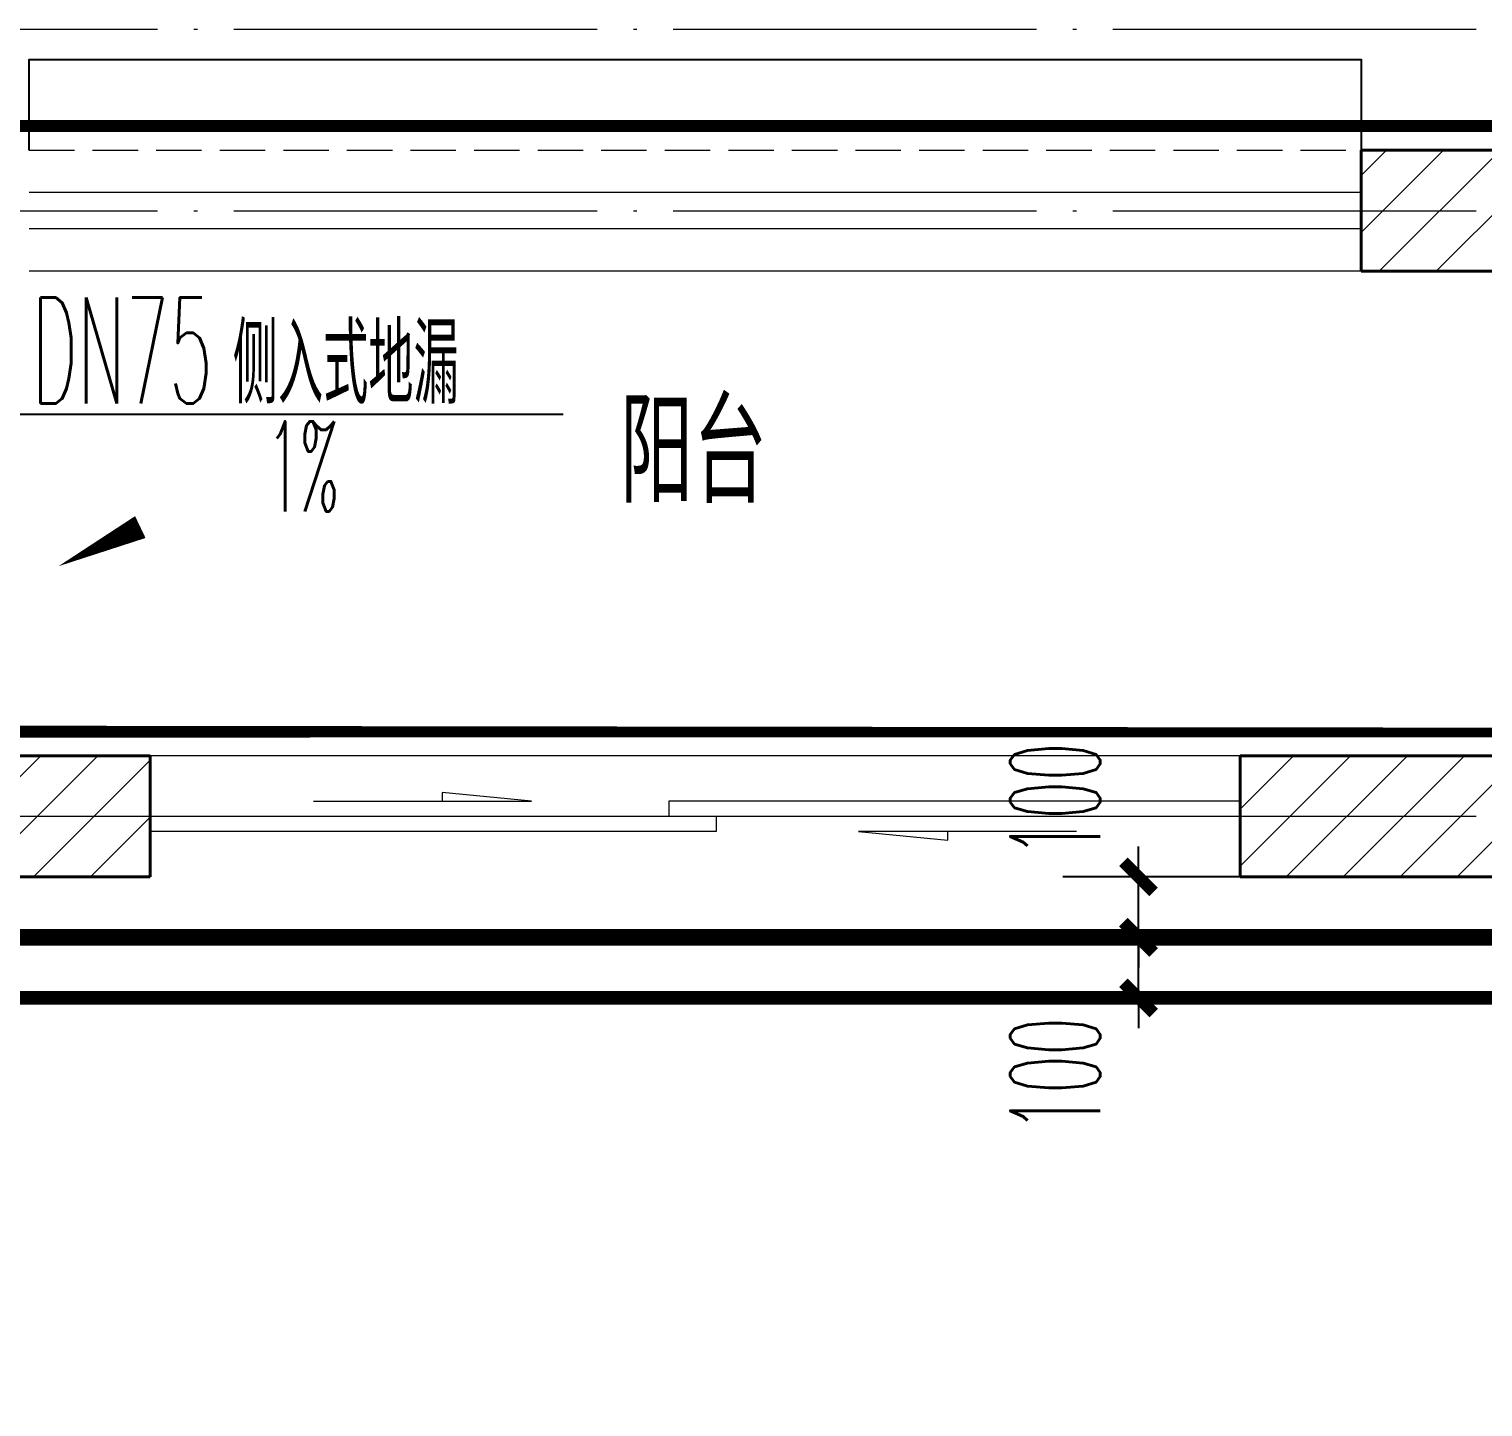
# Model space of a CAD drawing. Extents: x 27938 to 650306, y -92720 to 1524912.
# Drawn here: x 279217 to 281618, y 112030 to 114306 of the extents above; entities that cross this region are included whole.
import ezdxf

# ---------------------------------------------------------------- set-up
doc = ezdxf.new("R2010")
doc.units = 0
doc.header["$LTSCALE"] = 1000
doc.header["$MEASUREMENT"] = 0
doc.linetypes.add('DASH', pattern=[0.35, 0.25, -0.1])
doc.linetypes.add('DOTE', pattern=[2.4200000000000004, 2, -0.2, 0.02, -0.2])
for name, color, linetype, lineweight in [('DOTE', 19, 'DOTE', 9), ('PUB_HATCH', 8, 'Continuous', 9), ('WALL', 9, 'Continuous', 40), ('WINDOW', 8, 'Continuous', 15), ('平面-排水沟', 86, 'Continuous', 15), ('平面-栏杆', 135, 'Continuous', 15), ('平面-看线', 45, 'Continuous', 15)]:
    doc.layers.add(name, color=color, linetype=linetype, lineweight=lineweight)
for name, color, linetype in [('PIPE-热给水', 5, 'RJ1'), ('PIPE-给水', 3, 'J1'), ('PUB_TEXT', 4, 'Continuous'), ('TWT_DIM', 3, 'Continuous'), ('TWT_LEAD', 3, 'Continuous'), ('看线', 251, 'Continuous')]:
    doc.layers.add(name, color=color, linetype=linetype)
doc.styles.add('_TCH_DIM', font='SIMPLEX.shx', dxfattribs={"width": 0.6, "oblique": 10, "bigfont": 'hztxt.shx'})
doc.styles.add('_TCH_DIM_T3', font='SIMPLEX.shx', dxfattribs={"width": 0.4941176470588236, "bigfont": 'GBCBIG.shx'})
doc.styles.add('_TWT_SERIAL', font='simplex.shx', dxfattribs={"width": 0.6, "oblique": 10, "height": 3, "bigfont": 'aadri.shx'})
doc.styles.get("Standard").update_dxf_attribs({"font": 'gbenor.shx', "bigfont": 'gbcbig.shx'})
doc.linetypes.add('J1', pattern='A,3,-0.2,["J1",Standard,S=0.25,R=0,X=-0.1,Y=-0.115],-0.35', length=3.55)
doc.linetypes.add('RJ1', pattern='A,3,-0.2,["RJ1",Standard,S=0.25,R=0,X=-0.1,Y=-0.115],-0.5', length=3.7)
doc.dimstyles.new('_TWT_ARCH&&50', dxfattribs={"dimtxt": 148.75, "dimasz": 50, "dimexe": 125, "dimexo": 150, "dimgap": 63.12500000000001, "dimtad": 1, "dimdec": 0, "dimzin": 0, "dimdsep": 46, "dimtxsty": '_TCH_DIM_T3', "dimblk": 'ARCHTICK', "dimcen": 0.09, "dimclrt": 7, "dimazin": 2, "dimtfac": 1, "dimtdec": 0, "dimtix": 1, "dimtmove": 2, "dimatfit": 3, "dimfxl": 1, "dimtolj": 1, "dimtzin": 0, "dimarcsym": 0})
pattern_1 = [(45, (0, 47.75), (-47.02260094890541, 47.02260094890542), [])]

# ---------------------------------------------------------------- blocks, each defined once
blk = doc.blocks.new('FGDGDRGSDGDG')
at = {"layer": 'DOTE', "linetype": 'DOTE', "ltscale": 0.3}
for p, q in [((488182.4698887547, 526448.4609255956), (546982.4698887588, 526448.4609255956)), ((488182.4698887547, 526148.4609255956), (546982.4698887588, 526148.4609255956)), ((488182.4698887547, 525148.4609178718), (546982.4698887588, 525148.4609178716))]:
    blk.add_line(p, q, dxfattribs=at)
blk = doc.blocks.new('_ArchTick')
at = {"color": 0, "linetype": 'ByBlock', "const_width": 0.4}
blk.add_lwpolyline([(-0.5, -0.5), (0.5, 0.5)], dxfattribs=at)
blk = doc.blocks.new('*D284')
at = {"layer": 'Defpoints', "color": 0}
for p in [(281048.9520533034, 112805.8514837804), (281386.7188757645, 112805.8514837804), (281386.7188757645, 112705.8514838239)]:
    blk.add_point(p, dxfattribs=at)
at = {"layer": 'TWT_DIM', "color": 0, "lineweight": -2}
for p, q in [((281048.9520533034, 112805.8514837804), (281048.9520533034, 112855.8514837804)), ((281236.7188757645, 112805.8514837804), (280923.9520533034, 112805.8514837804)), ((281048.9520533034, 112705.8514838239), (281048.9520533034, 112805.8514837804)), ((281236.7188757645, 112705.8514838239), (280923.9520533034, 112705.8514838239)), ((281048.9520533034, 112705.8514838239), (281048.9520533034, 112655.8514838239))]:
    blk.add_line(p, q, dxfattribs=at)
at = {"layer": 'TWT_DIM', "color": 0, "lineweight": -2, "xscale": 50, "yscale": 50, "zscale": 50}
for p, rotation in [((281048.9520533034, 112805.8514837804), 270), ((281048.9520533034, 112705.8514838239), 90)]:
    blk.add_blockref('_ArchTick', p, dxfattribs=dict(at, rotation=rotation))
at = {"layer": 'TWT_DIM', "color": 7, "insert": (280911.4520533034, 112579.2351301937), "char_height": 148.75, "attachment_point": 5, "rotation": 90, "style": '_TCH_DIM_T3'}
blk.add_mtext('\\A1;100', dxfattribs=at)
blk = doc.blocks.new('*D285')
at = {"layer": 'Defpoints', "color": 0}
for p in [(281048.9520533034, 112905.8514839413), (281386.7188757645, 112905.8514839413), (281386.7188757645, 112805.8514837804)]:
    blk.add_point(p, dxfattribs=at)
at = {"layer": 'TWT_DIM', "color": 0, "lineweight": -2}
for p, q in [((281048.9520533034, 112905.8514839413), (281048.9520533034, 112955.8514839413)), ((281236.7188757645, 112905.8514839413), (280923.9520533034, 112905.8514839413)), ((281048.9520533034, 112805.8514837804), (281048.9520533034, 112905.8514839413)), ((281236.7188757645, 112805.8514837804), (280923.9520533034, 112805.8514837804)), ((281048.9520533034, 112805.8514837804), (281048.9520533034, 112755.8514837804))]:
    blk.add_line(p, q, dxfattribs=at)
at = {"layer": 'TWT_DIM', "color": 0, "lineweight": -2, "xscale": 50, "yscale": 50, "zscale": 50}
for p, rotation in [((281048.9520533034, 112905.8514839413), 270), ((281048.9520533034, 112805.8514837804), 90)]:
    blk.add_blockref('_ArchTick', p, dxfattribs=dict(at, rotation=rotation))
at = {"layer": 'TWT_DIM', "color": 7, "insert": (280911.4520533034, 113032.4678375715), "char_height": 148.75, "attachment_point": 5, "rotation": 90, "style": '_TCH_DIM_T3'}
blk.add_mtext('\\A1;100', dxfattribs=at)
blk = doc.blocks.new('$DorLib2D$00000131')
at = {"color": 0, "linetype": 'Continuous'}
for p, q in [((0.1499999999996362, 0.125), (0.231949047280068, 0.1972603196398666)), ((0.231949047280068, 0.1972603196398666), (0.231949047280068, 0.125)), ((-0.5, 0.125), (-0.5, 0)), ((0.0192439877228026, 0.125), (-0.5, 0.125)), ((0.0192439877228026, 0), (0.0192439877228026, 0.125)), ((0.3500000000003638, 0.125), (0.1499999999996362, 0.125)), ((-0.5, 0), (0.0192439877228026, 0)), ((-0.0239902237644856, 0), (0.5, 0)), ((-0.0239902237644856, -0.125), (-0.0239902237644856, 0)), ((0.5, 0), (0.5, -0.125)), ((-0.3500000000003638, -0.125), (-0.1499999999996362, -0.125)), ((-0.231949047280068, -0.1972603196398666), (-0.231949047280068, -0.125)), ((-0.1499999999996362, -0.125), (-0.231949047280068, -0.1972603196398666)), ((0.5, -0.125), (-0.0239902237644856, -0.125))]:
    blk.add_line(p, q, dxfattribs=at)

msp = doc.modelspace()

# ---------------------------------------------------------------- hatches: boundary and pattern name
at = {"layer": 'PUB_HATCH'}
h = msp.add_hatch(dxfattribs=at)
h.set_pattern_fill('普通砖', color=256, scale=50, style=0)
h.set_pattern_definition(pattern_1)
h.paths.add_polyline_path([(281883.245369136, 114005.8514839454), (281816.5787024689, 114105.8514839444), (281416.5787024602, 114105.8514839433), (281416.5787024602, 113905.8514839433), (281816.5787024689, 113905.8514839485)])
h = msp.add_hatch(dxfattribs=at)
h.set_pattern_fill('普通砖', color=256, scale=50, style=0)
h.set_pattern_definition(pattern_1)
h.paths.add_polyline_path([(278816.5787024703, 112905.8514839435), (279416.5787024641, 112905.8514839441), (279416.5787024641, 113105.8514839416), (278816.5787024727, 113105.8514839423), (278716.5787024705, 113005.8514839433)])
h = msp.add_hatch(dxfattribs=at)
h.set_pattern_fill('普通砖', color=256, scale=50, style=0)
h.set_pattern_definition(pattern_1)
h.paths.add_polyline_path([(281816.5787024689, 113105.8514839423), (281216.5787024593, 113105.8514839416), (281216.5787024593, 112905.8514839441), (281816.5787024712, 112905.8514839435), (281883.2453691368, 113005.851483943)])

# ---------------------------------------------------------------- linework, layer by layer
at = {"color": 8, "linetype": 'DASH', "ltscale": 0.8, "const_width": 20}
for points in [[(281776.6786914077, 114145.8512884743), (278576.7750218773, 114145.8356517053), (278576.7760903881, 113145.851242703), (277056.78249275, 113145.8501966257), (277056.9682355315, 114146.1522621251), (273776.7750645877, 114145.8477710575), (273776.7750645877, 113145.8500783786), (271976.6782218391, 113145.8515159992), (271976.7755347011, 104865.8514839407), (274956.7750646041, 104865.8514838088), (274956.7750646173, 105465.8506020616), (282476.6783907132, 105465.8514792768)], [(278816.5787024485, 113145.8514839358), (281776.4823292708, 113145.8514839418), (281776.4823292689, 113905.8514839436)]]:
    msp.add_lwpolyline(points, dxfattribs=at)
at = {"layer": 'PIPE-热给水', "ltscale": 0.5, "const_width": 22.5}
msp.add_lwpolyline([(279016.5787024703, 112705.8514837804), (283566.6750531252, 112705.8514838777)], dxfattribs=at)
at = {"layer": 'PIPE-给水', "ltscale": 0.5, "const_width": 27.5}
msp.add_lwpolyline([(278916.5787024703, 112805.8514837804), (283505.4250532225, 112805.8514837804)], dxfattribs=at)
at = {"layer": 'TWT_LEAD'}
msp.add_line((279152.0152917283, 113669.8358557039), (280098.6136475697, 113669.8358557039), dxfattribs=at)
at = {"layer": 'WALL', "color": 8}
for p, q in [((281816.5787024689, 114105.8514839444), (281416.5787024602, 114105.8514839433)), ((281416.5787024602, 113905.8514839433), (281416.5787024602, 114105.8514839433)), ((281816.5787024689, 113905.8514839485), (281416.5787024602, 113905.8514839433)), ((279416.5787024641, 113105.8514839416), (278816.5787024727, 113105.8514839423)), ((279416.5787024641, 112905.8514839441), (279416.5787024641, 113105.8514839416)), ((281816.5787024689, 113105.8514839423), (281216.5787024593, 113105.8514839416)), ((281216.5787024593, 113105.8514839416), (281216.5787024593, 112905.8514839441)), ((278816.5787024703, 112905.8514839435), (279416.5787024641, 112905.8514839441)), ((281216.5787024593, 112905.8514839441), (281816.5787024712, 112905.8514839435))]:
    msp.add_line(p, q, dxfattribs=at)
at = {"layer": 'WINDOW', "color": 8}
msp.add_line((281216.5787024611, 113105.8514839433), (279416.5787024611, 113105.8514839433), dxfattribs=at)
at = {"layer": '平面-排水沟', "color": 8}
msp.add_lwpolyline([(279551.0767015872, 113555.559169572, 0, 0, 0), (279264.9837184935, 113418.7152504173, 0, 40.00000000000001, 0), (279400.300751297, 113483.4400573559, 0, 0, 0)], format="xyseb", dxfattribs=at)
at = {"layer": '平面-栏杆', "color": 8}
for points in [[(281416.5787024602, 114035.8514839386), (279216.58130369, 114036.1485826041)], [(281416.5787024602, 113975.8514839386), (279216.58130369, 113976.1485826041)]]:
    msp.add_lwpolyline(points, dxfattribs=at)
at = {"layer": '平面-看线', "color": 8, "linetype": 'DASH', "ltscale": 0.3}
msp.add_line((279216.5789226478, 114106.148582625), (281416.5787024602, 114105.8514839591), dxfattribs=at)
at = {"layer": '平面-看线', "color": 8}
msp.add_lwpolyline([(281416.5787024602, 113905.8514839389), (279216.58130369, 113906.1485826044)], dxfattribs=at)
at = {"layer": '看线', "color": 8, "ltscale": 0.5}
msp.add_lwpolyline([(279216.5787024618, 114105.8514839389), (279216.5787024618, 114255.8514839389), (281416.5787024572, 114255.8358471451), (281416.5787024585, 114105.835847171)], dxfattribs=at)

# ---------------------------------------------------------------- block references
msp.add_blockref('FGDGDRGSDGDG', (-218065.8911862843, -412142.609433928))
at = {"layer": 'WINDOW', "color": 8, "xscale": -1800, "yscale": 200, "zscale": -1800, "rotation": 180}
msp.add_blockref('$DorLib2D$00000131', (280316.5787024611, 113005.8514839433), dxfattribs=at)

# ---------------------------------------------------------------- texts
at = {"layer": 'PUB_TEXT', "color": 8}
msp.add_text('阳台', height=168.7943262411347, dxfattribs=at).set_placement((280192.1883339654, 113523.1641581409))
at = {"layer": 'TWT_LEAD', "color": 7, "style": '_TWT_SERIAL'}
for s, height, width, p in [('DN75', 175, 0.48, (279221.0196889392, 113687.3358557039)), ('侧入式地漏', 130.9055118110236, 0.6, (279553.0196889392, 113687.3358557039))]:
    msp.add_text(s, height=height, dxfattribs=dict(at, width=width)).set_placement(p)
at = {"layer": '平面-排水沟', "color": 8, "style": '_TCH_DIM', "width": 0.4235294117647059}
msp.add_text('1%', height=148.75, dxfattribs=at).set_placement((279609.804293824, 113509.2747357834))

# ---------------------------------------------------------------- dimensions: what is measured, and where the dimension line sits
at = {"layer": 'TWT_DIM'}
for base, p1, p2, picture, middle in [((281048.9520533034, 112905.8514839413), (281386.7188757645, 112805.8514837804), (281386.7188757645, 112905.8514839413), '*D285', (280911.4520533034, 113032.4678375715)), ((281048.9520533034, 112805.8514837804), (281386.7188757645, 112705.8514838239), (281386.7188757645, 112805.8514837804), '*D284', (280911.4520533034, 112579.2351301937))]:
    dim = msp.add_linear_dim(base=base, p1=p1, p2=p2, angle=90, dimstyle='_TWT_ARCH&&50', dxfattribs=at)
    dim.commit()
    dim.dimension.update_dxf_attribs({"geometry": picture, "text_midpoint": middle, "dimtype": 129})

doc.saveas('drawing.dxf')
